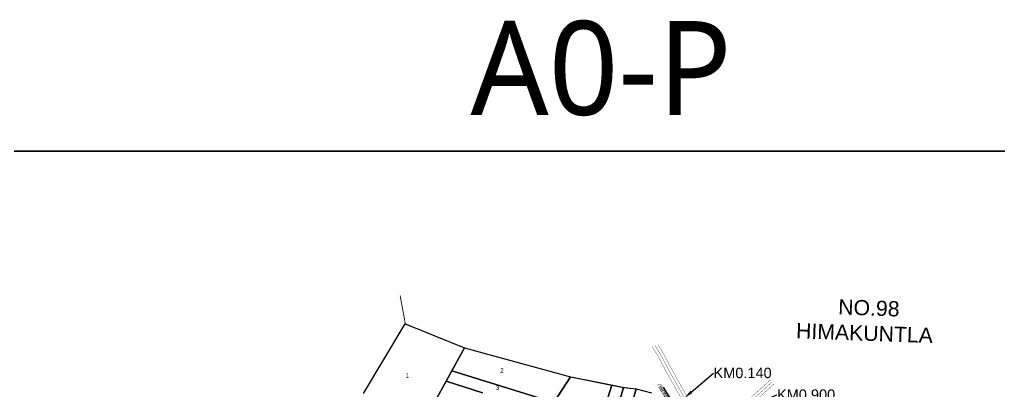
# Model space of a CAD drawing. Header units: inches. Extents: x 186800 to 194298, y 1604602 to 1613194.
# Drawn here: x 188499 to 191795, y 1611944 to 1613194 of the extents above; entities that cross this region are included whole.
import ezdxf
from ezdxf import colors
from ezdxf.entities.mleader import LeaderData, LeaderLine
from ezdxf.math import Vec2, Vec3

# ---------------------------------------------------------------- set-up
doc = ezdxf.new("R2010")
doc.units = ezdxf.units.IN
doc.header["$LTSCALE"] = 15
doc.header["$MEASUREMENT"] = 0
doc.linetypes.add('HIDDEN2', pattern=[0.1875, 0.125, -0.0625])
for name, color, linetype in [('CADAS', 1, 'Continuous'), ('CANAL1', 7, 'Continuous'), ('PAPER SIZE', 5, 'Continuous'), ('PLOT', 7, 'Continuous'), ('PLOT NO', 7, 'Continuous'), ('RE REMARKS', 7, 'Continuous'), ('STRUCTURE', 5, 'Continuous'), ('text1', 7, 'Continuous'), ('VILLAGE BOUNDARY', 5, 'Continuous'), ('VILLAGE STONES', 240, 'Continuous')]:
    doc.layers.add(name, color=color, linetype=linetype)
doc.styles.get("Standard").update_dxf_attribs({"font": 'arial.ttf'})
doc.styles.add('TMS', font='trebuc.ttf')
doc.dimstyles.get("Standard").update_dxf_attribs({"dimtxt": 0.18, "dimasz": 0.18, "dimexe": 0.18, "dimexo": 0.0625, "dimgap": 0.09, "dimtad": 0, "dimtih": 1, "dimtoh": 1, "dimdec": 4, "dimzin": 0, "dimdsep": 46, "dimtxsty": 'Standard', "dimcen": 0.09, "dimadec": 0, "dimazin": 0, "dimtfac": 1, "dimtdec": 4, "dimtofl": 0, "dimtmove": 0, "dimatfit": 3, "dimfxl": 1, "dimtolj": 1, "dimtzin": 0, "dimarcsym": 0})

msp = doc.modelspace()

# ---------------------------------------------------------------- linework, layer by layer
at = {"layer": 'CANAL1', "color": 200, "const_width": 1}
for points in [[(190800.2, 1611789.8), (190769.8, 1611835.8), (190721.1, 1611926.6), (190672.8, 1612012.4), (190647.5, 1612060.6), (190626.3, 1612095.2)], [(190816.9, 1611800.9), (190787, 1611846.1), (190738.6, 1611936.3), (190690.3, 1612021.9), (190664.9, 1612070.4), (190646, 1612101.3)], [(190203.9, 1611360.1), (190214.5, 1611391.8), (190221.5, 1611406.6), (190228.6, 1611416.9), (190238.1, 1611428.6), (190251.8, 1611439.6), (190275, 1611450.5), (190309, 1611463.6), (190424.5, 1611510.7), (190480.8, 1611534.2), (190502.6, 1611547.2), (190523.9, 1611562.9), (190557.6, 1611591.5), (190658.9, 1611675.1), (190762.4, 1611760.2), (190827.5, 1611812.9), (190915.1, 1611884.3), (190994.9, 1611955.8), (191024.3, 1611982.8)], [(190221, 1611354.4), (190231.2, 1611385.1), (190237.1, 1611397.6), (190243, 1611406.1), (190250.8, 1611415.8), (190261.4, 1611424.2), (190282.1, 1611434), (190315.6, 1611446.9), (190431.4, 1611494), (190488.9, 1611518.1), (190512.6, 1611532.2), (190535.1, 1611548.8), (190569.2, 1611577.7), (190670.3, 1611661.3), (190773.8, 1611746.2), (190838.8, 1611799), (190926.8, 1611870.6), (191007, 1611942.5), (191036, 1611969.1)]]:
    msp.add_lwpolyline(points, dxfattribs=at)
at = {"layer": 'CANAL1', "color": 1, "linetype": 'HIDDEN2', "ltscale": 4, "const_width": 1}
for points in [[(190808.5, 1611795.4), (190778.4, 1611841), (190729.9, 1611931.4), (190681.6, 1612017.2), (190656.2, 1612065.5), (190636.2, 1612098.3)], [(190212.4, 1611357.2), (190222.8, 1611388.5), (190229.3, 1611402.1), (190235.8, 1611411.5), (190244.5, 1611422.2), (190256.6, 1611431.9), (190278.6, 1611442.3), (190312.3, 1611455.2), (190427.9, 1611502.4), (190484.9, 1611526.1), (190507.6, 1611539.7), (190529.5, 1611555.9), (190563.4, 1611584.6), (190664.6, 1611668.2), (190768.1, 1611753.2), (190833.2, 1611806), (190920.9, 1611877.5), (191000.9, 1611949.1), (191030.1, 1611975.9)]]:
    msp.add_lwpolyline(points, dxfattribs=at)
at = {"layer": 'PAPER SIZE', "color": 5, "const_width": 5}
msp.add_lwpolyline([(186802.4, 1612752.1), (194293.5, 1612752.1), (194293.5, 1604605.9), (186802.4, 1604605.9)], close=True, dxfattribs=at)
at = {"layer": 'PLOT'}
for p, q in [((189656, 1611937.5), (189796.2, 1612171.4)), ((189796.2, 1612171.4), (189995.7, 1612090.3)), ((189995.7, 1612090.3), (189952.3, 1612013.2)), ((189952.3, 1612013.2), (189995.7, 1612090.3)), ((189995.7, 1612090.3), (190351.7, 1611993)), ((189952.3, 1612013.2), (189933.6, 1611978.4)), ((189933.6, 1611978.4), (189952.3, 1612013.2)), ((189952.3, 1612013.2), (190295.4, 1611906.9)), ((190295.4, 1611906.9), (189952.3, 1612013.2)), ((189933.6, 1611978.4), (189821, 1611777)), ((189821, 1611777), (189933.6, 1611978.4)), ((189933.6, 1611978.4), (190056.2, 1611939.1)), ((190056.2, 1611939.1), (189933.6, 1611978.4)), ((190351.7, 1611993), (190295.4, 1611906.9)), ((190295.4, 1611906.9), (190351.7, 1611993)), ((190351.7, 1611993), (190351.7, 1611993)), ((190351.7, 1611993), (190490.7, 1611965.5)), ((190490.7, 1611965.5), (190276.6, 1611290.6)), ((190276.6, 1611290.6), (190490.7, 1611965.5)), ((190530.2, 1611957.3), (190320.9, 1611252.6)), ((190320.9, 1611252.6), (190530.2, 1611957.3)), ((190573, 1611952.2), (190363.6, 1611215.7)), ((190363.6, 1611215.7), (190573, 1611952.2)), ((190490.7, 1611965.5), (190530.2, 1611957.3)), ((190530.2, 1611957.3), (190573, 1611952.2)), ((190573, 1611952.2), (190624.3, 1611938.7))]:
    msp.add_line(p, q, dxfattribs=at)
at = {"layer": 'PLOT NO', "color": 5, "const_width": 3}
for points in [[(189796.2, 1612171.4), (189778.7, 1612266.5)], [(189656, 1611937.5), (189796.2, 1612171.4), (189995.7, 1612090.3), (190351.7, 1611993), (190490.7, 1611965.5), (190530.2, 1611957.3), (190573, 1611952.2), (190624.3, 1611938.7)]]:
    msp.add_lwpolyline(points, dxfattribs=at)
at = {"layer": 'VILLAGE BOUNDARY', "linetype": 'Continuous'}
for p, q in [((189656, 1611937.5), (189796.2, 1612171.4)), ((189796.2, 1612171.4), (189995.7, 1612090.3)), ((189995.7, 1612090.3), (190351.7, 1611993)), ((190351.7, 1611993), (190490.7, 1611965.5)), ((190490.7, 1611965.5), (190530.2, 1611957.3)), ((190530.2, 1611957.3), (190573, 1611952.2)), ((190573, 1611952.2), (190624.3, 1611938.7))]:
    msp.add_line(p, q, dxfattribs=at)

# ---------------------------------------------------------------- texts
at = {"layer": 'CADAS', "color": 2, "style": 'TMS'}
msp.add_text('A0-P', height=315.69, dxfattribs=at).set_placement((190015.6, 1612873.9))
at = {"layer": 'PLOT NO', "color": 7, "oblique": 360}
for s, p in [('2', (190115.3, 1612007.2)), ('3', (190100.8, 1611949.1))]:
    msp.add_text(s, height=15, dxfattribs=at).set_placement(p)
at = {"layer": 'PLOT NO', "color": 7}
msp.add_text('1', height=15, dxfattribs=at).set_placement((189797.4, 1611990.4))
at = {"layer": 'STRUCTURE', "color": 5, "insert": (190757.7, 1611771.7), "char_height": 12, "width": 215.764, "attachment_point": 1, "rotation": 120.488, "bg_fill": 1, "box_fill_scale": 1.1, "bg_fill_color": 7, "bg_fill_true_color": 16777215, "bg_fill_transparency": 0}
msp.add_mtext('{\\C1;1L MINOR OF BALAPANURU }', dxfattribs=at)
at = {"layer": 'text1', "color": 1, "insert": (191114.7, 1612259.1), "char_height": 51.118, "width": 588.877, "attachment_point": 1, "rotation": 357.9663}
msp.add_mtext('       NO.98 HIMAKUNTLA', dxfattribs=at)

# ---------------------------------------------------------------- leaders
at = {"layer": 'RE REMARKS', "color": 1}
msp.add_leader([(190663.3, 1611958.1), (190710.5, 1611878.7)], dimstyle='Standard', override={"dimasz": 45}, dxfattribs=at)
at = {"layer": 'VILLAGE STONES', "color": 1}
ml = msp.add_multileader_mtext('Standard', dxfattribs=at)
ml.set_content('KM0.140', color=1)
ml.set_leader_properties()
ml.build(insert=Vec2(0, 0))
ml.multileader.update_dxf_attribs({"dogleg_length": 0.36, "arrow_head_size": 30})
ctx = ml.context
ctx.base_point, ctx.char_height, ctx.arrow_head_size, ctx.landing_gap_size, ctx.plane_origin = Vec3(190832.8, 1612005.9), 35, 30, 0.09, Vec3(190354.3, 1612194.2)
notes = []
notes.append((ctx, [(0, (1, 1, 0), (190832.8, 1612005.9), (1, 0), 1.396927018504357e-11, [(0, [(190735.4, 1611922.5)], 0, [])])]))
ctx.mtext.insert, ctx.mtext.flow_direction = Vec3(190832.9, 1612023.7), 5
ml = msp.add_multileader_mtext('Standard', dxfattribs=at)
ml.set_content('KM0.900', color=1)
ml.set_leader_properties()
ml.build(insert=Vec2(0, 0))
ml.multileader.update_dxf_attribs({"dogleg_length": 0.36, "arrow_head_size": 30})
ctx = ml.context
ctx.base_point, ctx.char_height, ctx.arrow_head_size, ctx.landing_gap_size, ctx.plane_origin = Vec3(191046.4, 1611932.9), 35, 30, 0.09, Vec3(190504.6, 1612086.2)
notes.append((ctx, [(0, (1, 1, 0), (191046.4, 1611932.9), (1, 0), 1.396927018504357e-11, [(0, [(190924.6, 1611880.8)], 0, [])])]))
ctx.mtext.insert, ctx.mtext.flow_direction = Vec3(191046.5, 1611950.7), 5
for ctx, leaders in notes:
    for number, flags, end, landing, length, lines in leaders:
        leader = LeaderData()
        leader.index, (leader.has_last_leader_line, leader.has_dogleg_vector, leader.attachment_direction) = number, flags
        leader.last_leader_point, leader.dogleg_vector, leader.dogleg_length = Vec3(end), Vec3(landing), length
        for number, points, colour, breaks in lines:
            line = LeaderLine()
            line.index, line.vertices, line.color, line.breaks = number, Vec3.list(points), colors.encode_raw_color(colour), breaks
            leader.lines.append(line)
        ctx.leaders.append(leader)

doc.saveas('drawing.dxf')
